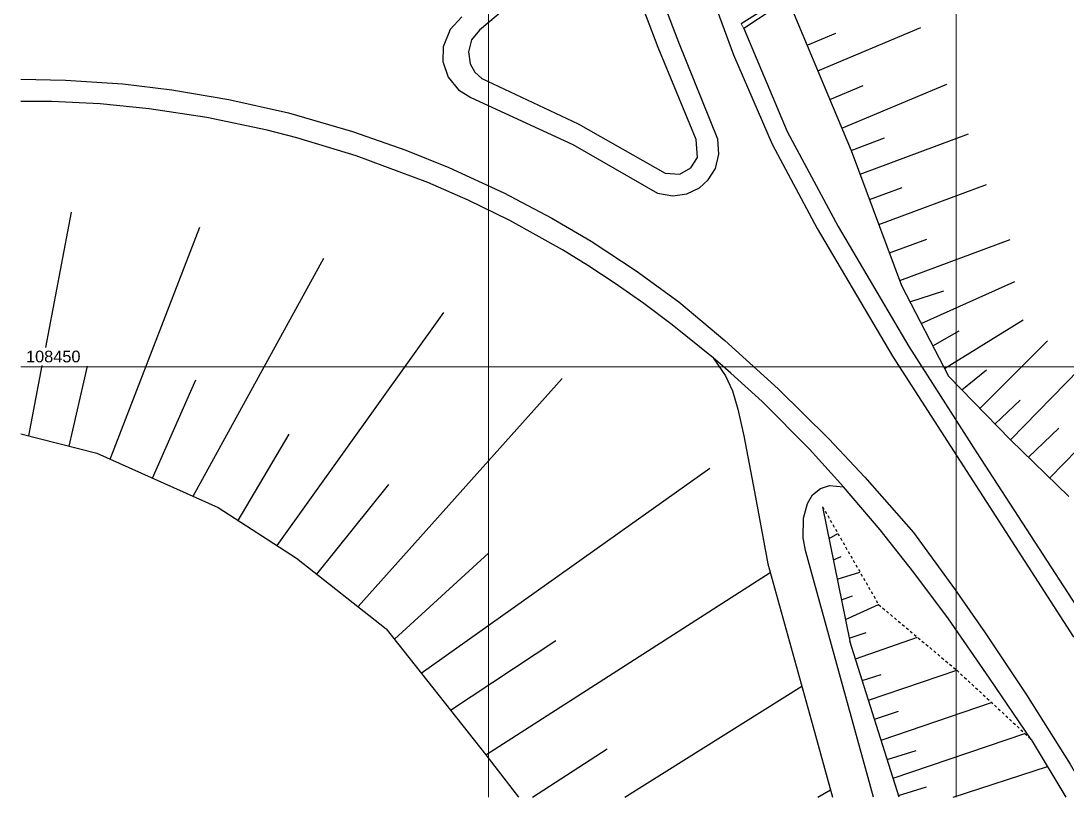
# Model space of a CAD drawing. Extents: x 61466 to 63015, y 108404 to 110397.
# Drawn here: x 62727.7 to 62839.5, y 108959 to 109042.1 of the extents above; entities that cross this region are included whole.
import ezdxf

# ---------------------------------------------------------------- set-up
doc = ezdxf.new("R2010")
doc.units = 0
doc.header["$LTSCALE"] = 1.000015
doc.header["$MEASUREMENT"] = 0
doc.linetypes.add('DOT', pattern=[0.55, 0.3, -0.25])
for name, color, linetype in [('Bâti', 7, 'Continuous'), ('coordinate', 2, 'Continuous'), ('pendenze', 2, 'Continuous'), ('Strade', 7, 'Continuous'), ('TalusHautBas', 7, 'Continuous')]:
    doc.layers.add(name, color=color, linetype=linetype)
doc.styles.add('ARIAL', font='arial.ttf')

msp = doc.modelspace()

# ---------------------------------------------------------------- linework, layer by layer
at = {"layer": 'Bâti', "linetype": 'Continuous'}
msp.add_line((62812.534, 109046.716), (62804.671, 109041.74), dxfattribs=at)
at = {"layer": 'Bâti', "linetype": 'Continuous', "lineweight": 0}
msp.add_line((62804.671, 109041.74), (62804.948, 109041.259), dxfattribs=at)
at = {"layer": 'coordinate', "linetype": 'Continuous', "lineweight": 0}
for p, q in [((62777.666, 109333.555), (62777.666, 108959.046)), ((62827.666, 109181.127), (62827.666, 108959.046)), ((62727.666, 109005.071), (63014.666, 109005.071))]:
    msp.add_line(p, q, dxfattribs=at)
at = {"layer": 'pendenze', "linetype": 'Continuous'}
for p, q in [((62811.73, 109039.454), (62814.786, 109040.738)), ((62812.878, 109036.721), (62823.886, 109041.344)), ((62814.166, 109033.656), (62817.709, 109035.144)), ((62815.453, 109030.592), (62826.67, 109035.303)), ((62816.455, 109028.205), (62820.02, 109029.559)), ((62817.393, 109025.68), (62828.986, 109029.985)), ((62818.4, 109022.967), (62821.885, 109024.261)), ((62819.399, 109020.277), (62830.922, 109024.556)), ((62730.312, 109007.118), (62733.089, 109021.589)), ((62737.192, 108995.205), (62746.797, 109020.001)), ((62820.526, 109017.244), (62824.521, 109018.728)), ((62821.625, 109014.285), (62833.453, 109018.677)), ((62746.081, 108991.217), (62760.06, 109016.697)), ((62823.925, 109009.706), (62833.938, 109014.181)), ((62822.721, 109012.027), (62826.346, 109013.208)), ((62755.058, 108985.947), (62772.88, 109010.866)), ((62826.432, 109004.874), (62834.814, 109010.093)), ((62825.165, 109007.318), (62828.001, 109008.925)), ((62830.213, 109000.619), (62837.447, 109007.854)), ((62728.501, 108997.676), (62729.945, 109005.203)), ((62732.819, 108996.586), (62734.771, 109005.118)), ((62763.712, 108979.425), (62785.548, 109003.81)), ((62828.285, 109002.593), (62830.921, 109004.74)), ((62833.492, 108997.261), (62840.854, 109004.805)), ((62741.739, 108993.165), (62746.369, 109003.657)), ((62831.842, 108998.951), (62834.498, 109001.495)), ((62837.667, 108993.187), (62846.046, 109001.773)), ((62835.403, 108995.397), (62838.636, 108998.492)), ((62750.902, 108988.632), (62756.361, 108997.846)), ((62770.467, 108972.312), (62801.325, 108994.212)), ((62759.322, 108982.881), (62766.991, 108992.478)), ((62814.07, 108986.704), (62815.015, 108987.245)), ((62767.608, 108975.937), (62777.649, 108985.127)), ((62814.536, 108984.413), (62815.378, 108984.785)), ((62777.374, 108963.552), (62807.785, 108983.062)), ((62814.952, 108982.364), (62817.382, 108983.11)), ((62815.401, 108980.152), (62816.564, 108980.575)), ((62815.83, 108978.045), (62819.375, 108979.628)), ((62773.611, 108968.325), (62784.849, 108975.782)), ((62816.239, 108976.028), (62818.046, 108976.662)), ((62816.898, 108973.825), (62823.536, 108976.134)), ((62818.288, 108969.416), (62827.732, 108972.61)), ((62817.623, 108971.524), (62819.646, 108972.157)), ((62792.233, 108959.046), (62811.15, 108970.917)), ((62819.641, 108965.124), (62831.459, 108969.15)), ((62818.929, 108967.383), (62821.487, 108968.227)), ((62820.916, 108961.077), (62835.015, 108965.848)), ((62782.373, 108959.046), (62790.356, 108964.208)), ((62820.286, 108963.079), (62823.372, 108964.039)), ((62827.346, 108959.046), (62837.442, 108962.303)), ((62821.507, 108959.203), (62824.489, 108960.129)), ((62812.86, 108959.046), (62814.22, 108959.817))]:
    msp.add_line(p, q, dxfattribs=at)
at = {"layer": 'Strade', "linetype": 'Continuous', "flags": 128}
for points in [[(62783.672, 109101.452), (62784.059, 109100.169), (62787.996, 109087.503), (62791.261, 109076.958), (62792.823, 109072.035), (62795.8, 109062.472), (62799.05, 109052.075), (62800.355, 109047.961), (62803.862, 109038.422), (62807.983, 109028.879), (62812.803, 109019.869), (62820.866, 109006.221), (62840.166, 108976.221), (62848.659, 108974.683), (62851.104, 108974.178), (62857.485, 108963.088), (62859.63, 108959.046)], [(62787.273, 109052.484), (62786.535, 109051.812), (62785.092, 109049.818), (62783.609, 109047.698), (62781.931, 109045.737), (62780.257, 109044.083), (62776.691, 109041.079), (62775.859, 109040.037), (62775.519, 109038.741), (62775.712, 109037.476), (62776.213, 109036.582), (62776.941, 109035.908), (62787.233, 109031.038), (62796.536, 109025.775), (62798.109, 109025.679), (62799.303, 109026.335), (62800.002, 109027.468), (62799.859, 109029.387), (62795.818, 109039.233), (62792.072, 109049.091), (62791.296, 109051.09)], [(62774.827, 109042.485), (62773.546, 109041.151), (62772.816, 109039.305), (62772.792, 109037.726), (62773.354, 109036.05), (62774.463, 109034.677), (62775.77, 109033.856), (62786.683, 109028.845), (62795.736, 109023.653), (62797.365, 109023.345), (62798.885, 109023.561), (62800.23, 109024.213), (62801.161, 109025.052), (62801.938, 109026.294), (62802.279, 109027.795), (62802.189, 109029.417), (62798.001, 109039.752), (62794.041, 109050.127)], [(62808.006, 109043.257), (62804.948, 109041.259), (62809.581, 109030.234), (62815.043, 109020.069), (62822.588, 109007.239), (62829.866, 108995.871), (62841.366, 108978.171), (62852.311, 108975.784), (62858.106, 108965.802), (62861.561, 108959.5), (62861.796, 108959.046)], [(62727.666, 109035.814), (62732.447, 109035.739), (62738.552, 109035.327), (62743.801, 109034.708), (62749.905, 109033.674), (62756.27, 109032.227), (62763.107, 109030.234), (62768.827, 109028.246), (62773.429, 109026.394), (62779.317, 109023.675), (62784.444, 109020.964), (62788.635, 109018.492), (62793.461, 109015.334), (62798.027, 109012.009), (62802.914, 109007.896), (62808.624, 109002.71), (62814.051, 108997.357), (62817.913, 108993.268), (62823.117, 108987.342), (62827.49, 108981.318), (62830.762, 108976.617), (62835.17, 108969.997), (62839.844, 108962.58), (62841.873, 108959.046)], [(62835.689, 108965.222), (62831.216, 108971.778), (62826.838, 108978.114), (62823.151, 108983.056), (62819.526, 108987.612), (62815.611, 108992.228), (62811.993, 108996.252), (62806.92, 109001.348), (62803.58, 109004.399), (62802.729, 109005.142), (62801.689, 109006.031), (62797.305, 109009.571), (62794.267, 109011.838), (62791.191, 109013.991), (62788.277, 109015.906), (62785.571, 109017.582), (62779.93, 109020.701), (62775.488, 109022.879), (62771.164, 109024.779), (62763.514, 109027.646), (62757.173, 109029.57), (62753.981, 109030.391), (62747.53, 109031.748), (62741.367, 109032.673), (62736.133, 109033.181), (62730.94, 109033.437), (62727.666, 109033.448)], [(62801.689, 109006.031), (62802.991, 109004.093), (62803.745, 109002.482), (62804.337, 109000.527), (62804.961, 108997.701), (62806.109, 108991.703), (62807.53, 108983.981), (62812.323, 108966.681), (62814.433, 108959.046)], [(62818.842, 108959.046), (62817.129, 108965.233), (62811.557, 108985.427), (62811.304, 108986.77), (62811.352, 108988.872), (62811.757, 108990.46), (62812.298, 108991.385), (62813.145, 108992.065), (62814.116, 108992.388), (62815.611, 108992.228)]]:
    msp.add_lwpolyline(points, dxfattribs=at)
at = {"layer": 'TalusHautBas', "linetype": 'Continuous'}
for p, q in [((62809.686, 109044.32), (62816.455, 109028.205)), ((62816.455, 109028.205), (62821.812, 109013.779)), ((62821.812, 109013.779), (62826.858, 109004.053)), ((62826.858, 109004.053), (62833.492, 108997.261)), ((62727.666, 108997.887), (62735.78, 108995.838)), ((62833.492, 108997.261), (62839.706, 108991.197)), ((62735.78, 108995.838), (62748.763, 108990.013)), ((62748.763, 108990.013), (62757.117, 108984.617)), ((62813.38, 108990.1), (62816.304, 108975.709)), ((62757.117, 108984.617), (62766.735, 108977.044)), ((62766.735, 108977.044), (62777.374, 108963.552)), ((62821.557, 108959.046), (62816.304, 108975.709)), ((62835.689, 108965.222), (62839.398, 108959.046)), ((62777.374, 108963.552), (62780.857, 108959.046))]:
    msp.add_line(p, q, dxfattribs=at)
at = {"layer": 'TalusHautBas', "linetype": 'DOT'}
for p, q in [((62813.38, 108990.1), (62819.375, 108979.628)), ((62819.375, 108979.628), (62827.732, 108972.61)), ((62827.732, 108972.61), (62835.689, 108965.222))]:
    msp.add_line(p, q, dxfattribs=at)

# ---------------------------------------------------------------- texts
at = {"layer": 'coordinate', "color": 1, "style": 'ARIAL'}
msp.add_text('108450', height=1.25, dxfattribs=at).set_placement((62728.211, 109005.544))

doc.saveas('drawing.dxf')
